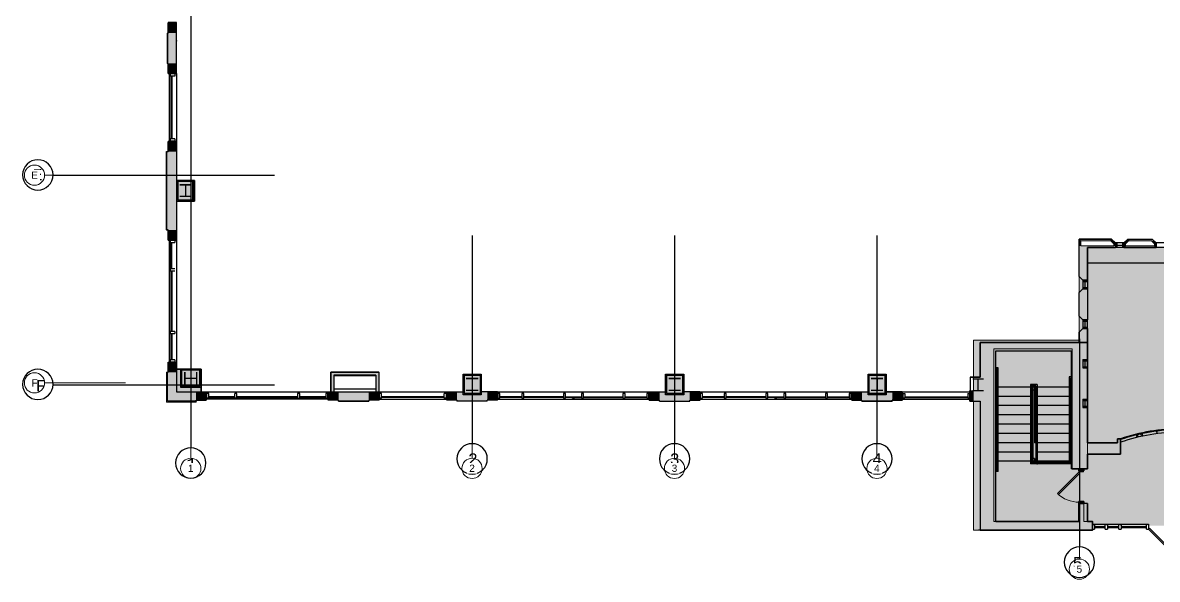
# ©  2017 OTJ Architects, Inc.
# Model space of a CAD drawing. Header units: inches. Extents: x 628 to 3903, y -279 to 13703.
# Drawn here: x 1209 to 2555, y 11893 to 12553 of the extents above; entities that cross this region are included whole.
import ezdxf

# ---------------------------------------------------------------- set-up
doc = ezdxf.new("R2010")
doc.units = ezdxf.units.IN
doc.header["$MEASUREMENT"] = 0
for name, pattern in [('L1$0$Plaza America BA02$0$CENTER2', [1.125, 0.75, -0.125, 0.125, -0.125]), ('L1$0$Plaza America BA02$0$DASHDOT', [1, 0.5, -0.25, 0, -0.25]), ('L1$0$SAG 02ATL Ste230PHII$0$CENTER2', [1.125, 0.75, -0.125, 0.125, -0.125]), ('X2$0$Grid Line 1_2_', [0.875, 0.5, -0.125, 0.125, -0.125])]:
    doc.linetypes.add(name, pattern=pattern)
for name, color, linetype in [('L1$0$A-Cols-Extr', 3, 'Continuous'), ('L1$0$A-Glaz', 92, 'Continuous'), ('L1$0$A-Wall-Extr', 7, 'Continuous'), ('L1$0$Plaza America BA02$0$14', 5, 'L1$0$Plaza America BA02$0$DASHDOT'), ('L1$0$Plaza America BA02$0$A-Column grid', 252, 'L1$0$Plaza America BA02$0$CENTER2'), ('L1$0$SAG 02ATL Ste230PHII$0$A-Column grid', 252, 'L1$0$SAG 02ATL Ste230PHII$0$CENTER2')]:
    doc.layers.add(name, color=color, linetype=linetype)
for name, color, linetype, lineweight in [('X2$0$A-DETL-GENF', 92, 'Continuous', 9), ('X2$0$A-DOOR', 31, 'Continuous', 13), ('X2$0$A-DOOR-FRAM', 31, 'Continuous', 20), ('X2$0$A-WALL', 113, 'Continuous', 13), ('X2$0$A-WALL-PATT', 111, 'Continuous', 13), ('X2$0$I-WALL', 2, 'Continuous', 13), ('X2$0$Plaza America_Tower 1_2nd Floor -REVIT_dwg', 8, 'Continuous', 9), ('X2$0$S-COLS', 52, 'Continuous', 13), ('X2$0$S-GRID', 1, 'Continuous', 9), ('X2$0$S-GRID-IDEN', 1, 'Continuous', 9)]:
    doc.layers.add(name, color=color, linetype=linetype, lineweight=lineweight)
doc.styles.add('L1$0$Plaza America BA02$0$MONOTXT', font='MONOTXT', dxfattribs={"height": 0.2})
doc.styles.add('X2$0$Swis721 Lt BT', font='swissl.ttf', dxfattribs={"height": 8.514638})

# ---------------------------------------------------------------- blocks, each defined once
blk = doc.blocks.new('L1')
at = {"layer": 'L1$0$A-Cols-Extr'}
for points in [[(25532.8, 12341.4), (25532.8, 12365.9), (25511.3, 12365.9), (25511.3, 12341.4)], [(25531.3, 12342.8), (25531.3, 12364.8), (25512.8, 12364.8), (25512.8, 12342.8)], [(25529.1, 12360.8), (25529.1, 12360.7), (25515.1, 12360.7), (25515.1, 12360.8)], [(25540.4, 12142.3), (25515.9, 12142.3), (25515.9, 12120.8), (25540.4, 12120.8)], [(25539.1, 12140.8), (25517.1, 12140.8), (25517.1, 12122.3), (25539.1, 12122.3)], [(25521.1, 12138.5), (25521.2, 12138.5), (25521.2, 12124.5), (25521.1, 12124.5)], [(25851.2, 12111.7), (25851.2, 12136.2), (25872.6, 12136.2), (25872.6, 12111.7)], [(25852.7, 12113.1), (25852.7, 12135.1), (25871.2, 12135.1), (25871.2, 12113.1)], [(26091.2, 12111.7), (26091.2, 12136.2), (26112.6, 12136.2), (26112.6, 12111.7)], [(26092.7, 12113.1), (26092.7, 12135.1), (26111.2, 12135.1), (26111.2, 12113.1)], [(26331.2, 12111.7), (26331.2, 12136.2), (26352.6, 12136.2), (26352.6, 12111.7)], [(26332.7, 12113.1), (26332.7, 12135.1), (26351.2, 12135.1), (26351.2, 12113.1)], [(25854.9, 12131.1), (25854.9, 12131), (25868.9, 12131), (25868.9, 12131.1)], [(26094.9, 12131.1), (26094.9, 12131), (26108.9, 12131), (26108.9, 12131.1)], [(26334.9, 12131.1), (26334.9, 12131), (26348.9, 12131), (26348.9, 12131.1)]]:
    blk.add_lwpolyline(points, close=True, dxfattribs=at)
for points in [[(25522.1, 12360.7), (25522.1, 12346.7)], [(25529.1, 12346.8), (25515.1, 12346.8)], [(25535.1, 12138.5), (25535.1, 12124.5)], [(25521.2, 12131.5), (25535.2, 12131.5)], [(25861.9, 12131), (25861.9, 12117)], [(26101.9, 12131), (26101.9, 12117)], [(26341.9, 12131), (26341.9, 12117)], [(25854.9, 12117.1), (25868.9, 12117.1)], [(26094.9, 12117.1), (26108.9, 12117.1)], [(26334.9, 12117.1), (26348.9, 12117.1)]]:
    blk.add_lwpolyline(points, dxfattribs=at)
at = {"layer": 'L1$0$A-Glaz'}
for p, q in [((25501.6, 12492.7), (25511.3, 12492.7)), ((25502.6, 12492.7), (25502.6, 12412.7)), ((25503.8, 12492.2), (25503.8, 12489.7)), ((25509.3, 12492.2), (25503.8, 12492.2)), ((25509.3, 12489.7), (25503.8, 12489.7)), ((25504.6, 12489.7), (25504.6, 12415.2)), ((25505.6, 12489.7), (25505.6, 12415.2)), ((25509.3, 12492.2), (25509.3, 12489.7)), ((25511.3, 12492.7), (25511.3, 12412.2)), ((25511.3, 12412.2), (25501.6, 12412.2)), ((25509.3, 12415.2), (25503.8, 12415.2)), ((25503.8, 12415.2), (25503.8, 12412.7)), ((25509.3, 12412.7), (25503.8, 12412.7)), ((25509.3, 12415.2), (25509.3, 12412.7)), ((25501.6, 12295.2), (25511.3, 12295.2)), ((25502.6, 12295.2), (25502.6, 12150.4)), ((25511.3, 12295.2), (25511.4, 12150.4)), ((25509.3, 12294.7), (25503.8, 12294.7)), ((25503.8, 12294.7), (25503.8, 12292.2)), ((25503.9, 12292.2), (25509.3, 12292.2)), ((25504.6, 12261.3), (25504.6, 12292.2)), ((25505.6, 12261.3), (25505.6, 12292.2)), ((25509.3, 12294.7), (25509.3, 12292.2)), ((26634.5, 12291.9), (26624.5, 12291.9)), ((26624.5, 12291.9), (26624.5, 12286.4)), ((26634.5, 12286.4), (26624.5, 12286.4)), ((26626, 12291.9), (26626, 12286.4)), ((26626, 12289.2), (26633, 12289.2)), ((26633, 12291.9), (26633, 12286.4)), ((26634.5, 12291.9), (26634.5, 12286.4)), ((26634.5, 12291.9), (26634.5, 12291.9)), ((26672.7, 12291.9), (26672.7, 12286.4)), ((26682.7, 12291.9), (26672.7, 12291.9)), ((26682.7, 12286.4), (26672.7, 12286.4)), ((25509.3, 12261.3), (25503.8, 12261.3)), ((25503.8, 12261.3), (25503.8, 12258.8)), ((25503.9, 12258.8), (25509.3, 12258.8)), ((25504.6, 12258.8), (25504.6, 12186.8)), ((25505.6, 12258.8), (25505.6, 12186.8)), ((26585.8, 12247.5), (26591.3, 12247.5)), ((26585.8, 12247.5), (26585.8, 12237.5)), ((26585.8, 12246), (26591.3, 12246)), ((26588.6, 12239), (26588.6, 12246)), ((26591.3, 12247.5), (26591.3, 12237.5)), ((26585.8, 12239), (26591.3, 12239)), ((26585.8, 12237.5), (26591.3, 12237.5)), ((26591.3, 12237.5), (26591.3, 12237.5)), ((26585.8, 12200.5), (26591.3, 12200.5)), ((26585.8, 12200.5), (26585.8, 12190.5)), ((26585.8, 12199), (26591.3, 12199)), ((26585.8, 12192), (26591.3, 12192)), ((26585.8, 12190.5), (26591.3, 12190.5)), ((26588.6, 12192), (26588.6, 12199)), ((26591.3, 12190.5), (26591.3, 12200.5)), ((25503.8, 12186.8), (25503.8, 12184.3)), ((25509.3, 12186.8), (25503.8, 12186.8)), ((25503.9, 12184.3), (25509.3, 12184.3)), ((25504.6, 12184.3), (25504.6, 12153.4)), ((25505.6, 12184.3), (25505.6, 12153.4)), ((25509.3, 12186.8), (25509.3, 12184.3)), ((25501.6, 12150.4), (25511.4, 12150.4)), ((25509.3, 12153.4), (25503.8, 12153.4)), ((25503.8, 12153.4), (25503.8, 12150.9)), ((25503.9, 12150.9), (25509.3, 12150.9)), ((25509.3, 12153.4), (25509.3, 12150.9)), ((26585.8, 12153.6), (26585.8, 12143.6)), ((26585.8, 12153.6), (26591.3, 12153.6)), ((26585.8, 12152.1), (26591.3, 12152.1)), ((26588.6, 12145.1), (26588.6, 12152.1)), ((26585.8, 12145.1), (26591.3, 12145.1)), ((26585.8, 12143.6), (26591.3, 12143.6)), ((25546.6, 12105.4), (25546.6, 12115.2)), ((25546.6, 12115.2), (25691.3, 12115.2)), ((25547.1, 12107.7), (25547.1, 12113.2)), ((25549.6, 12113.2), (25547.1, 12113.2)), ((25549.6, 12107.7), (25547.1, 12107.7)), ((25549.6, 12107.7), (25549.6, 12113.2)), ((25580.4, 12109.4), (25549.6, 12109.4)), ((25549.6, 12108.4), (25580.4, 12108.4)), ((25580.4, 12107.7), (25580.4, 12113.2)), ((25582.9, 12113.2), (25580.4, 12113.2)), ((25582.9, 12107.7), (25580.4, 12107.7)), ((25582.9, 12107.7), (25582.9, 12113.2)), ((25654.9, 12109.4), (25582.9, 12109.4)), ((25582.9, 12108.4), (25654.9, 12108.4)), ((25654.9, 12113.2), (25654.9, 12107.7)), ((25657.4, 12113.2), (25654.9, 12113.2)), ((25654.9, 12107.7), (25657.4, 12107.7)), ((25657.4, 12107.7), (25657.4, 12113.2)), ((25688.3, 12109.4), (25657.4, 12109.4)), ((25657.4, 12108.4), (25688.3, 12108.4)), ((25688.3, 12113.2), (25688.3, 12107.7)), ((25690.8, 12113.2), (25688.3, 12113.2)), ((25688.3, 12107.7), (25690.8, 12107.7)), ((25690.8, 12107.7), (25690.8, 12113.2)), ((25691.3, 12105.4), (25691.3, 12115.2)), ((25751.3, 12115.2), (25831.8, 12115.2)), ((25754.3, 12113.2), (25751.8, 12113.2)), ((25751.8, 12107.7), (25751.8, 12113.2)), ((25754.3, 12107.7), (25751.8, 12107.7)), ((25754.3, 12107.7), (25754.3, 12113.2)), ((25828.8, 12109.4), (25754.3, 12109.4)), ((25828.8, 12108.4), (25754.3, 12108.4)), ((25831.3, 12113.2), (25828.8, 12113.2)), ((25828.8, 12107.7), (25828.8, 12113.2)), ((25831.3, 12107.7), (25828.8, 12107.7)), ((25831.3, 12107.7), (25831.3, 12113.2)), ((25891.8, 12105.4), (25891.8, 12115.2)), ((25891.8, 12115.2), (26071.8, 12115.2)), ((25894.8, 12113.2), (25892.3, 12113.2)), ((25892.3, 12113.2), (25892.3, 12107.7)), ((25892.3, 12107.7), (25894.8, 12107.7)), ((25894.8, 12107.7), (25894.8, 12113.2)), ((25920.6, 12109.4), (25894.8, 12109.4)), ((25920.6, 12108.4), (25894.8, 12108.4)), ((25920.6, 12113.2), (25920.6, 12107.7)), ((25923.1, 12113.2), (25920.6, 12113.2)), ((25920.6, 12107.7), (25923.1, 12107.7)), ((25923.1, 12107.7), (25923.1, 12113.2)), ((25970, 12109.4), (25923.1, 12109.4)), ((25970, 12108.4), (25923.1, 12108.4)), ((25972.5, 12113.2), (25970, 12113.2)), ((25970, 12113.2), (25970, 12107.7)), ((25970, 12107.7), (25972.5, 12107.7)), ((25972.5, 12107.7), (25972.5, 12113.2)), ((25972.5, 12109.4), (25991.3, 12109.4)), ((25980.6, 12108.4), (25972.5, 12108.4)), ((25980.6, 12107.7), (25980.6, 12108.4)), ((25983.1, 12107.7), (25980.6, 12107.7)), ((25983.1, 12107.7), (25983.1, 12108.4)), ((25983.1, 12108.4), (25991.3, 12108.4)), ((25991.3, 12113.2), (25991.3, 12107.7)), ((25993.8, 12113.2), (25991.3, 12113.2)), ((25991.3, 12109.7), (25991.3, 12109.7)), ((25991.3, 12107.7), (25993.8, 12107.7)), ((25993.8, 12107.7), (25993.8, 12113.2)), ((25993.8, 12109.7), (25993.8, 12109.7)), ((25993.8, 12109.5), (26040.6, 12109.5)), ((25993.8, 12108.4), (26040.6, 12108.4)), ((26040.6, 12113.2), (26040.6, 12107.7)), ((26043.1, 12113.2), (26040.6, 12113.2)), ((26040.6, 12107.7), (26043.1, 12107.7)), ((26043.1, 12107.7), (26043.1, 12113.2)), ((26043.1, 12109.5), (26068.8, 12109.5)), ((26043.1, 12108.4), (26068.8, 12108.4)), ((26068.8, 12113.2), (26068.8, 12107.7)), ((26071.3, 12113.2), (26068.8, 12113.2)), ((26068.8, 12107.7), (26071.3, 12107.7)), ((26071.3, 12107.7), (26071.3, 12113.2)), ((26071.8, 12105.4), (26071.8, 12115.2)), ((26131.8, 12105.4), (26131.8, 12115.2)), ((26131.8, 12115.2), (26311.8, 12115.2)), ((26132.3, 12113.2), (26132.3, 12107.7)), ((26134.8, 12113.2), (26132.3, 12113.2)), ((26132.3, 12107.7), (26134.8, 12107.7)), ((26134.8, 12107.7), (26134.8, 12113.2)), ((26160.6, 12109.4), (26134.8, 12109.4)), ((26160.6, 12108.4), (26134.8, 12108.4)), ((26163.1, 12113.2), (26160.6, 12113.2)), ((26160.6, 12113.2), (26160.6, 12107.7)), ((26160.6, 12107.7), (26163.1, 12107.7)), ((26163.1, 12107.7), (26163.1, 12113.2)), ((26210, 12109.4), (26163.1, 12109.4)), ((26210, 12108.4), (26163.1, 12108.4)), ((26210, 12113.2), (26210, 12107.7)), ((26212.5, 12113.2), (26210, 12113.2)), ((26210, 12107.7), (26212.5, 12107.7)), ((26212.5, 12107.7), (26212.5, 12113.2)), ((26212.5, 12109.4), (26231.3, 12109.4)), ((26220.6, 12108.4), (26212.5, 12108.4)), ((26220.6, 12107.7), (26220.6, 12108.4)), ((26223.1, 12107.7), (26220.6, 12107.7)), ((26223.1, 12108.4), (26231.3, 12108.4)), ((26223.1, 12107.7), (26223.1, 12108.4)), ((26233.8, 12113.2), (26231.3, 12113.2)), ((26231.3, 12113.2), (26231.3, 12107.7)), ((26231.3, 12109.7), (26231.3, 12109.7)), ((26231.3, 12107.7), (26233.8, 12107.7)), ((26233.8, 12107.7), (26233.8, 12113.2)), ((26233.8, 12109.7), (26233.8, 12109.7)), ((26233.8, 12109.5), (26280.6, 12109.5)), ((26233.8, 12108.4), (26280.6, 12108.4)), ((26280.6, 12113.2), (26280.6, 12107.7)), ((26283.1, 12113.2), (26280.6, 12113.2)), ((26280.6, 12107.7), (26283.1, 12107.7)), ((26283.1, 12107.7), (26283.1, 12113.2)), ((26283.1, 12109.5), (26308.8, 12109.5)), ((26283.1, 12108.4), (26308.8, 12108.4)), ((26311.3, 12113.2), (26308.8, 12113.2)), ((26308.8, 12113.2), (26308.8, 12107.7)), ((26308.8, 12107.7), (26311.3, 12107.7)), ((26311.3, 12107.7), (26311.3, 12113.2)), ((26311.8, 12105.4), (26311.8, 12115.2)), ((26371.8, 12105.4), (26371.8, 12115.2)), ((26371.8, 12115.2), (26452.3, 12115.2)), ((26372.3, 12113.2), (26374.8, 12113.2)), ((26372.3, 12113.2), (26372.3, 12107.7)), ((26374.8, 12107.7), (26372.3, 12107.7)), ((26374.8, 12113.2), (26374.8, 12107.7)), ((26374.8, 12109.4), (26449.3, 12109.4)), ((26374.8, 12108.4), (26449.3, 12108.4)), ((26449.3, 12113.2), (26451.8, 12113.2)), ((26449.3, 12113.2), (26449.3, 12107.7)), ((26451.8, 12107.7), (26449.3, 12107.7)), ((26451.8, 12113.2), (26451.8, 12107.7)), ((26585.8, 12106.6), (26591.3, 12106.6)), ((26585.8, 12106.6), (26585.8, 12096.6)), ((25691.3, 12106.4), (25546.6, 12106.4)), ((25751.3, 12106.4), (25831.8, 12106.4)), ((25891.8, 12106.4), (26071.8, 12106.4)), ((26131.8, 12106.4), (26311.8, 12106.4)), ((26371.8, 12106.4), (26452.3, 12106.4)), ((26585.8, 12105.1), (26591.3, 12105.1)), ((26585.8, 12098.1), (26591.3, 12098.1)), ((26585.8, 12096.6), (26591.3, 12096.6)), ((26588.6, 12098.1), (26588.6, 12105.1)), ((26673.9, 12065.7), (26673.6, 12068.6)), ((26627, 12054.7), (26627, 12059.7)), ((26627, 12059.7), (26630.5, 12059.7)), ((26630.5, 12055.4), (26630.6, 12059.7)), ((26630.6, 12055.4), (26630.5, 12059.7)), ((26630.5, 12054.7), (26630.5, 12059.7)), ((26630.5, 12055.4), (26630.5, 12055.4)), ((26630.5, 12055.4), (26630.5, 12055.4)), ((26650.2, 12061.3), (26649.5, 12064.2)), ((26651.6, 12061.7), (26650.9, 12064.6)), ((26655.5, 12062.5), (26654.9, 12065.5)), ((26657, 12062.8), (26656.4, 12065.8)), ((26597.3, 11961.4), (26597.3, 11951.4)), ((26597.3, 11961.4), (26597.3, 11951.4)), ((26597.3, 11952.4), (26597.3, 11958.4)), ((26597.3, 11958.4), (26599.8, 11958.4)), ((26597.3, 11952.4), (26599.8, 11952.4)), ((26599.8, 11958.4), (26612.4, 11958.4)), ((26599.8, 11958.4), (26599.8, 11952.4)), ((26599.8, 11956.8), (26599.8, 11958.4)), ((26599.8, 11955.4), (26612.4, 11955.4)), ((26599.8, 11954.4), (26612.4, 11954.4)), ((26612.4, 11952.4), (26612.4, 11958.4)), ((26612.4, 11958.4), (26614.9, 11958.4)), ((26612.4, 11952.4), (26614.9, 11952.4)), ((26614.9, 11956.8), (26614.9, 11958.4)), ((26614.9, 11958.4), (26614.9, 11952.4)), ((26614.9, 11958.4), (26628.6, 11958.4)), ((26614.9, 11955.4), (26628.6, 11955.4)), ((26614.9, 11954.4), (26628.6, 11954.4)), ((26628.6, 11952.4), (26628.6, 11958.4)), ((26628.6, 11958.4), (26631.1, 11958.4)), ((26628.6, 11952.4), (26631.1, 11952.4)), ((26631, 11955.4), (26661.3, 11955.4)), ((26631, 11954.4), (26661.3, 11954.4)), ((26631.1, 11958.4), (26631.1, 11952.4)), ((26631.1, 11956.8), (26631.1, 11958.4)), ((26631.1, 11958.4), (26661.3, 11958.4)), ((26661.3, 11958.4), (26663.8, 11958.4)), ((26661.3, 11952.4), (26661.3, 11958.4)), ((26661.3, 11952.4), (26663.8, 11952.4)), ((26663.8, 11958.4), (26663.8, 11952.4)), ((26663.8, 11952.4), (26665, 11953.7)), ((26690.7, 11925.5), (26663.8, 11952.4)), ((26691.9, 11926.8), (26665, 11953.7))]:
    blk.add_line(p, q, dxfattribs=at)
for radius, end in [(222.7, 108.6573), (221.7, 108.7447), (218.7, 109.0115)]:
    blk.add_arc((26701.8, 11848.7), radius, 90, end, dxfattribs=at)
at = {"layer": 'L1$0$A-Wall-Extr'}
for p, q in [((25501.6, 12540.7), (25501.6, 12552.7)), ((25511.3, 12492.7), (25511.3, 12552.7)), ((25500.6, 12540.7), (25501.6, 12540.7)), ((25500.6, 12540.7), (25500.6, 12504.7)), ((25511.3, 12531.8), (25511.3, 12531.2)), ((25511.3, 12531.2), (25511.3, 12531.2)), ((25500.6, 12504.7), (25501.6, 12504.7)), ((25501.6, 12492.7), (25501.6, 12504.7)), ((25501.6, 12412.2), (25501.6, 12400.2)), ((25511.3, 12412.2), (25511.3, 12295.2)), ((25499.6, 12400.2), (25501.6, 12400.2)), ((25499.6, 12400.2), (25499.6, 12307.2)), ((25501.6, 12400.2), (25501.6, 12400.2)), ((25499.6, 12307.2), (25501.6, 12307.2)), ((25501.6, 12295.2), (25501.6, 12307.2)), ((26620, 12296.4), (26581.3, 12296.4)), ((26620, 12296.4), (26624.5, 12291.9)), ((26620, 12296.4), (26620, 12296.4)), ((26634.5, 12291.9), (26639, 12296.4)), ((26639, 12296.4), (26668.2, 12296.4)), ((26668.2, 12296.4), (26672.7, 12291.9)), ((26591.3, 12286.4), (26624.5, 12286.4)), ((26591.3, 12247.5), (26591.3, 12286.4)), ((26634.5, 12286.4), (26672.7, 12286.4)), ((26591.3, 12268.4), (26812.3, 12268.4)), ((26585.8, 12247.5), (26581.3, 12252)), ((26581.3, 12233), (26585.8, 12237.5)), ((26581.3, 12205), (26581.3, 12233)), ((26591.3, 12237.5), (26591.3, 12200.5)), ((26585.8, 12200.5), (26581.3, 12205)), ((26591.3, 12210.9), (26591.3, 12210.9)), ((26585.8, 12190.5), (26581.3, 12186)), ((26591.3, 12173.9), (26591.3, 12190.5)), ((26464.3, 12132.5), (26464.3, 12173.9)), ((26464.3, 12139.7), (26464.3, 12173.9)), ((26464.3, 12139.7), (26464.3, 12173.9)), ((26464.3, 12173.9), (26591.3, 12173.9)), ((26581.3, 12186), (26581.3, 12173.9)), ((26591.3, 12173.9), (26591.3, 12054.9)), ((26591.3, 12173.9), (26591.3, 12173.9)), ((26591.3, 12173.9), (26591.3, 12173.9)), ((26482.6, 12163.9), (26572.5, 12163.9)), ((26482.6, 11961.4), (26482.6, 12163.9)), ((26572.5, 12023.9), (26572.5, 12163.9)), ((26572.6, 12023.9), (26572.6, 12163.9)), ((25501.6, 12138.4), (25501.6, 12150.4)), ((25511.3, 12150.4), (25511.4, 12115.2)), ((25500.6, 12138.4), (25501.6, 12138.4)), ((25500.6, 12104.4), (25500.6, 12138.4)), ((25751.3, 12138.4), (25694.3, 12138.4)), ((25694.3, 12138.4), (25694.3, 12105.4)), ((25747.8, 12134.9), (25697.8, 12134.9)), ((25697.8, 12134.9), (25697.8, 12115.2)), ((25747.8, 12134.9), (25747.8, 12115.2)), ((25751.3, 12138.4), (25751.3, 12105.4)), ((26485.6, 12143.9), (26482.6, 12143.9)), ((26484.1, 12142.4), (26482.6, 12142.4)), ((26484.1, 12022.4), (26484.1, 12142.4)), ((26485.6, 12020.9), (26485.6, 12143.9)), ((26452.3, 12132.5), (26452.3, 12115.2)), ((26452.3, 12132.5), (26464.3, 12132.5)), ((26455.6, 12130.5), (26468.1, 12130.5)), ((26484.1, 12120.9), (26482.6, 12120.9)), ((26523.6, 12120.9), (26485.6, 12120.9)), ((26531.6, 12123.9), (26523.6, 12123.9)), ((26523.6, 12123.9), (26523.6, 12029.9)), ((26525.1, 12122.4), (26525.1, 12031.4)), ((26530.1, 12122.4), (26525.1, 12122.4)), ((26530.1, 12120.9), (26525.1, 12120.9)), ((26526.6, 12120.9), (26526.6, 12032.9)), ((26528.6, 12120.9), (26528.6, 12054.9)), ((26530.1, 12122.4), (26530.1, 12032.9)), ((26531.6, 12123.9), (26531.6, 12032.9)), ((26569.6, 12120.9), (26531.6, 12120.9)), ((26572.6, 12132.9), (26569.6, 12132.9)), ((26569.6, 12132.9), (26569.6, 12032.9)), ((26572.6, 12131.4), (26571.1, 12131.4)), ((26571.1, 12131.4), (26571.1, 12032.9)), ((26572.6, 12120.9), (26571.1, 12120.9)), ((25511.3, 12115.2), (25546.6, 12115.2)), ((25691.3, 12115.2), (25751.3, 12115.2)), ((25697.8, 12118.7), (25747.8, 12118.7)), ((25712.8, 12115.2), (25712.8, 12115.2)), ((25831.8, 12105.4), (25831.8, 12115.2)), ((25831.8, 12115.2), (25851.2, 12115.2)), ((25891.8, 12115.2), (25872.6, 12115.2)), ((26071.8, 12115.2), (26091.2, 12115.2)), ((26131.8, 12115.2), (26112.6, 12115.2)), ((26311.8, 12115.2), (26331.2, 12115.2)), ((26371.8, 12115.2), (26352.6, 12115.2)), ((26452.3, 12115.2), (26452.3, 12104.4)), ((26484.1, 12109.9), (26482.6, 12109.9)), ((26523.6, 12109.9), (26485.6, 12109.9)), ((26526.6, 12109.9), (26525.1, 12109.9)), ((26528.6, 12117.4), (26526.6, 12117.4)), ((26530.1, 12109.9), (26528.6, 12109.9)), ((26569.6, 12109.9), (26531.6, 12109.9)), ((26572.6, 12109.9), (26571.1, 12109.9)), ((25534.6, 12104.4), (25500.6, 12104.4)), ((25500.6, 12104.4), (25500.6, 12104.4)), ((25534.6, 12105.4), (25546.6, 12105.4)), ((25534.6, 12104.4), (25534.6, 12105.4)), ((25703.3, 12105.4), (25691.3, 12105.4)), ((25703.3, 12104.4), (25703.3, 12105.4)), ((25703.3, 12104.4), (25739.3, 12104.4)), ((25739.3, 12105.4), (25739.3, 12104.4)), ((25751.3, 12105.4), (25739.3, 12105.4)), ((25843.8, 12105.4), (25831.8, 12105.4)), ((25843.8, 12105.4), (25843.8, 12104.4)), ((25879.8, 12104.4), (25843.8, 12104.4)), ((25891.8, 12105.4), (25879.8, 12105.4)), ((25879.8, 12104.4), (25879.8, 12105.4)), ((26071.8, 12105.4), (26083.8, 12105.4)), ((26083.8, 12104.4), (26083.8, 12105.4)), ((26083.8, 12104.4), (26119.8, 12104.4)), ((26083.8, 12104.4), (26083.8, 12104.4)), ((26119.8, 12105.4), (26131.8, 12105.4)), ((26119.8, 12104.4), (26119.8, 12105.4)), ((26311.8, 12105.4), (26323.8, 12105.4)), ((26323.8, 12104.4), (26323.8, 12105.4)), ((26323.8, 12104.4), (26323.8, 12104.4)), ((26323.8, 12104.4), (26359.8, 12104.4)), ((26359.8, 12104.4), (26359.8, 12105.4)), ((26359.8, 12105.4), (26371.8, 12105.4)), ((26452.3, 12104.4), (26464.3, 12104.4)), ((26452.3, 12104.4), (26452.3, 12104.4)), ((26464.3, 12104.4), (26464.3, 11951.4)), ((26464.3, 12104.4), (26464.3, 12104.4)), ((26484.1, 12098.9), (26482.6, 12098.9)), ((26523.6, 12098.9), (26485.6, 12098.9)), ((26526.6, 12098.9), (26525.1, 12098.9)), ((26530.1, 12098.9), (26528.6, 12098.9)), ((26569.6, 12098.9), (26531.6, 12098.9)), ((26572.6, 12098.9), (26571.1, 12098.9)), ((26484.1, 12087.9), (26482.6, 12087.9)), ((26523.6, 12087.9), (26485.6, 12087.9)), ((26526.6, 12087.9), (26525.1, 12087.9)), ((26530.1, 12087.9), (26528.6, 12087.9)), ((26569.6, 12087.9), (26531.6, 12087.9)), ((26572.6, 12087.9), (26571.1, 12087.9)), ((26484.1, 12076.9), (26482.6, 12076.9)), ((26523.6, 12076.9), (26485.6, 12076.9)), ((26526.6, 12076.9), (26525.1, 12076.9)), ((26530.1, 12076.9), (26528.6, 12076.9)), ((26569.6, 12076.9), (26531.6, 12076.9)), ((26572.6, 12076.9), (26571.1, 12076.9)), ((26484.1, 12065.9), (26482.6, 12065.9)), ((26484.1, 12054.9), (26482.6, 12054.9)), ((26523.6, 12065.9), (26485.6, 12065.9)), ((26523.6, 12054.9), (26485.6, 12054.9)), ((26526.6, 12065.9), (26525.1, 12065.9)), ((26526.6, 12054.9), (26525.1, 12054.9)), ((26530.1, 12065.9), (26528.6, 12065.9)), ((26530.1, 12054.9), (26528.6, 12054.9)), ((26569.6, 12065.9), (26531.6, 12065.9)), ((26569.6, 12054.9), (26531.6, 12054.9)), ((26572.6, 12065.9), (26571.1, 12065.9)), ((26572.6, 12054.9), (26571.1, 12054.9)), ((26591.3, 12054.7), (26627, 12054.7)), ((26591.3, 12054.7), (26627.1, 12054.7)), ((26627, 12054.7), (26627, 12059.7)), ((26627, 12059.7), (26630.5, 12059.7)), ((26630.5, 12059.7), (26630.5, 12041.4)), ((26630.6, 12059.7), (26630.6, 12041.4)), ((26484.1, 12043.9), (26482.6, 12043.9)), ((26523.6, 12043.9), (26485.6, 12043.9)), ((26526.6, 12043.9), (26525.1, 12043.9)), ((26569.6, 12043.9), (26531.6, 12043.9)), ((26630.6, 12041.4), (26591.3, 12041.4)), ((26591.3, 12041.4), (26591.3, 12023.9)), ((26591.3, 12023.9), (26591.3, 12041.4)), ((26484.1, 12032.9), (26482.6, 12032.9)), ((26523.6, 12032.9), (26485.6, 12032.9)), ((26572.6, 12029.9), (26523.6, 12029.9)), ((26572.6, 12032.9), (26525.1, 12032.9)), ((26572.6, 12031.4), (26525.1, 12031.4)), ((26528.6, 12036.4), (26526.6, 12036.4)), ((26528.6, 12036.4), (26528.6, 12032.9)), ((26484.1, 12022.4), (26482.6, 12022.4)), ((26485.6, 12020.9), (26482.6, 12020.9)), ((26591.3, 12023.9), (26572.5, 12023.9)), ((26591.3, 12023.9), (26572.6, 12023.9)), ((26581, 11961.4), (26581.1, 11982.9)), ((26591.3, 11982.9), (26581, 11982.9)), ((26581.1, 11961.4), (26581.1, 11982.9)), ((26591.3, 11982.9), (26591.3, 11961.4)), ((26482.6, 11961.4), (26581.1, 11961.4)), ((26591.3, 11961.4), (26596.8, 11961.4)), ((26596.8, 11951.4), (26462.3, 11951.4))]:
    blk.add_line(p, q, dxfattribs=at)
at = {"layer": 'L1$0$A-Wall-Extr', "linetype": 'Continuous'}
for p, q in [((25540.4, 12142.3), (25511.3, 12142.3)), ((25540.4, 12142.3), (25540.4, 12115.2)), ((26455.6, 12116.8), (26468.1, 12116.8))]:
    blk.add_line(p, q, dxfattribs=at)
at = {"layer": 'L1$0$A-Wall-Extr', "linetype": 'Continuous', "flags": 128}
for points in [[(25501.6, 12553.2), (25501.6, 12540.7), (25500.6, 12540.7), (25500.6, 12504.7), (25501.6, 12504.7), (25501.6, 12492.7), (25511.3, 12492.7), (25511.4, 12553.2)], [(25501.6, 12412.2), (25511.3, 12412.2), (25511.3, 12365.9), (25532.8, 12365.9), (25532.8, 12341.4), (25511.3, 12341.4), (25511.3, 12295.2), (25501.6, 12295.2), (25501.6, 12307.2), (25499.6, 12307.2), (25499.6, 12400.2), (25501.6, 12400.2)], [(26591.3, 12247.5), (26585.8, 12247.5), (26581.3, 12252), (26581.3, 12296.4), (26620, 12296.4), (26624.5, 12291.9), (26624.5, 12286.4), (26591.3, 12286.4)], [(26634.5, 12286.4), (26634.5, 12291.9), (26639, 12296.4), (26668.2, 12296.4), (26672.7, 12291.9), (26672.7, 12286.4)], [(26585.8, 12237.5), (26591.3, 12237.5), (26591.3, 12200.5), (26585.8, 12200.5), (26581.3, 12205), (26581.3, 12233)], [(26585.8, 12190.5), (26591.3, 12190.5), (26591.3, 12173.9), (26581.3, 12173.9), (26581.3, 12186)], [(25501.6, 12150.4), (25511.4, 12150.4), (25511.3, 12142.3), (25540.4, 12142.3), (25540.4, 12115.2), (25546.6, 12115.2), (25546.6, 12105.4), (25534.6, 12105.4), (25534.6, 12104.4), (25500.6, 12104.4), (25500.6, 12138.4), (25501.6, 12138.4)], [(26331.2, 12136.2), (26352.6, 12136.2), (26352.6, 12115.2), (26371.8, 12115.2), (26371.8, 12105.4), (26359.8, 12105.4), (26359.8, 12104.4), (26323.8, 12104.4), (26323.8, 12105.4), (26311.8, 12105.4), (26311.8, 12115.2), (26331.2, 12115.2)]]:
    blk.add_lwpolyline(points, close=True, dxfattribs=at)
for points in [[(26591.3, 12173.9), (26464.3, 12173.9), (26464.3, 12132.5), (26452.3, 12132.5), (26452.3, 12104.4), (26464.3, 12104.4), (26464.3, 11951.4), (26597.3, 11951.4), (26597.3, 11961.4), (26591.3, 11961.4), (26591.3, 11982.9), (26587.1, 11982.9), (26587.1, 11985.4), (26581.1, 11985.4), (26581, 11961.4), (26482.6, 11961.4), (26482.6, 12163.9), (26572.5, 12163.9), (26572.6, 12023.9), (26581.1, 12023.9), (26581.1, 12021.4), (26587.1, 12021.4), (26587.1, 12023.9), (26591.3, 12023.9), (26591.3, 12041.4), (26630.6, 12041.4), (26630.5, 12059.7), (26627, 12059.7), (26627.1, 12054.7), (26591.3, 12054.9), (26591.3, 12173.9), (26464.3, 12173.9)], [(25694.3, 12138.4), (25751.3, 12138.4), (25751.3, 12105.4), (25739.3, 12105.4), (25739.3, 12104.4), (25703.3, 12104.4), (25703.3, 12105.4), (25691.3, 12105.4), (25691.3, 12115.2), (25694.3, 12115.2), (25694.3, 12138.4)], [(26461.8, 12116.8), (26461.8, 12130.5)]]:
    blk.add_lwpolyline(points, dxfattribs=at)
at = {"layer": 'L1$0$A-Wall-Extr'}
for points in [[(26581.1, 12023.9), (26587.1, 12023.9), (26587.1, 12021.4), (26581.1, 12021.4)], [(26581.1, 11985.4), (26587.1, 11985.4), (26587.1, 11982.9), (26581.1, 11982.9)]]:
    blk.add_lwpolyline(points, close=True, dxfattribs=at)
for p in [(26530.1, 12031.4), (26531.6, 12029.9)]:
    blk.add_point(p, dxfattribs=at)
at = {"layer": 'L1$0$Plaza America BA02$0$14', "linetype": 'Continuous'}
for centre in [(25346.9, 12372.5), (25346.9, 12124.1), (25861.8, 12035.8), (26101.8, 12035.8), (26341.8, 12035.8), (25528.2, 12030.9), (26581.8, 11913.3)]:
    blk.add_ellipse(centre, major_axis=(18, 0), ratio=0.99964, start_param=0, end_param=6.283175, dxfattribs=at)
at = {"layer": 'L1$0$Plaza America BA02$0$A-Column grid'}
for p, q in [((25528.2, 13667), (25528.2, 12048.9)), ((25364.9, 12372.2), (25627.4, 12372.2)), ((25861.7, 12300.7), (25861.7, 12053.8)), ((26101.7, 12300.7), (26101.7, 12053.8)), ((26341.7, 12300.7), (26341.7, 12053.8)), ((26581.8, 12178.2), (26581.8, 11931.2))]:
    blk.add_line(p, q, dxfattribs=at)
at = {"layer": 'L1$0$SAG 02ATL Ste230PHII$0$A-Column grid', "linetype": 'Continuous'}
for p, q in [((25528.2, 13667), (25528.2, 12048.9)), ((25364.9, 12372.2), (25627.4, 12372.2)), ((25861.7, 12300.7), (25861.7, 12053.8)), ((26101.7, 12300.7), (26101.7, 12053.8)), ((26341.7, 12300.7), (26341.7, 12053.8)), ((26581.8, 12178.2), (26581.8, 11931.2)), ((25364.9, 12123.7), (25627.4, 12123.7))]:
    blk.add_line(p, q, dxfattribs=at)
at = {"layer": 'L1$0$Plaza America BA02$0$14', "linetype": 'Continuous', "style": 'L1$0$Plaza America BA02$0$MONOTXT', "width": 1.000361}
for s, p in [('E', (25340.9, 12366.2)), ('F', (25344.5, 12115.8)), ('2', (25856.8, 12028.8)), ('3', (26096.1, 12028.8)), ('4', (26336.1, 12028.8)), ('1', (25523.3, 12023.3)), ('5', (26573.7, 11905.8))]:
    blk.add_text(s, height=13.5, dxfattribs=at).set_placement(p)
blk = doc.blocks.new('X2$0$Single Flush - OTJ_SOLIDFLUSH_ALUM-5237249-FIRST FLOOR DEMOLITION')
at = {"layer": 'X2$0$A-DOOR', "color": 8, "lineweight": 20}
for p, q in [((-7.4, 28.3), (-8.7, 27.1)), ((-8.7, 27.1), (16.7, 1.8)), ((17.9, 3), (-7.4, 28.3)), ((16.7, 1.8), (17.9, 3))]:
    blk.add_line(p, q, dxfattribs=at)
at = {"layer": 'X2$0$A-DOOR', "lineweight": 9}
blk.add_arc((17.9, 3), 35.8, 135, 180.5, dxfattribs=at)
at = {"layer": 'X2$0$A-DOOR-FRAM', "color": 8}
for p, q in [((-20, -2.8), (-20, 3)), ((-20, 3), (-18, 3)), ((-18, -2.8), (-18, 3)), ((18, -2.8), (18, 3)), ((18, 3), (20, 3)), ((20, -2.8), (20, 3)), ((-20, -2.8), (-18, -2.8)), ((18, -2.8), (20, -2.8))]:
    blk.add_line(p, q, dxfattribs=at)
blk = doc.blocks.new('X2$0$Concrete-Rectangular-Column - 19 X 24-5195709-FIRST FLOOR DEMOLITION')
at = {"layer": 'X2$0$S-COLS', "lineweight": 9}
blk.add_hatch(color=7, dxfattribs=at).paths.add_polyline_path([(9.5, -12), (9.5, 12), (-9.5, 12), (-9.5, -12)], flags=0)
at = {"layer": 'X2$0$S-COLS', "color": 8, "lineweight": 20}
for p, q in [((9.5, 12), (-9.5, 12)), ((-9.5, 12), (-9.5, -12)), ((9.5, -12), (9.5, 12)), ((-9.5, -12), (9.5, -12))]:
    blk.add_line(p, q, dxfattribs=at)
blk = doc.blocks.new('X2$0$Grid - Grid Head - Circle-50561-FIRST FLOOR DEMOLITION')
at = {"layer": 'X2$0$S-GRID-IDEN'}
blk.add_circle((0, 0), 0.125, dxfattribs=at)
blk = doc.blocks.new('X2')
at = {"layer": 'X2$0$A-DETL-GENF'}
blk.add_hatch(color=9, dxfattribs=at).paths.add_polyline_path([(26806.8, 11956.4), (26806.8, 11961.4), (26811.6, 11961.4), (26811.6, 12187.2), (26812.3, 12187.2), (26812.3, 12286.2), (26591.3, 12286.2), (26591.3, 12023.9), (26587, 12023.9), (26587, 12022.3), (26581, 12022.3), (26581, 12023.9), (26573.3, 12023.9), (26573.3, 12166.4), (26480.3, 12166.4), (26480.3, 11961.4), (26581, 11961.4), (26581, 11982.3), (26587, 11982.3), (26587, 11961.4), (26597.6, 11961.4), (26597.6, 11956.4)], flags=0)
at = {"layer": 'X2$0$A-WALL-PATT', "lineweight": 9}
for points in [[(25511.3, 12540.7), (25511.3, 12552.8), (25501.3, 12552.8), (25501.3, 12540.7)], [(25500.3, 12504.8), (25511.3, 12504.8), (25511.3, 12540.7), (25500.3, 12540.7)], [(25501.3, 12492.7), (25511.3, 12492.7), (25511.3, 12504.8), (25501.3, 12504.8)], [(25511.3, 12400), (25511.3, 12412.2), (25501.3, 12412.2), (25501.3, 12400)], [(25511.3, 12307), (25511.3, 12400), (25499.3, 12400), (25499.3, 12307), (25511.3, 12307)], [(25501.4, 12295.2), (25511.3, 12295.2), (25511.3, 12307), (25501.3, 12307), (25501.3, 12295.2)], [(26581.3, 12288.2), (26583.3, 12288.2), (26583.3, 12296.2), (26581.3, 12296.2), (26581.3, 12294.2)], [(26619.2, 12294.2), (26617.2, 12296.2), (26583.3, 12296.2), (26583.3, 12294.2), (26618.7, 12294.2)], [(26624.5, 12288.9), (26624.5, 12291.7), (26620, 12296.2), (26617.2, 12296.2), (26622.5, 12290.9)], [(26636.5, 12290.8), (26641.9, 12296.2), (26639.1, 12296.2), (26636.5, 12293.7)], [(26670.1, 12294.2), (26668.1, 12296.2), (26641.9, 12296.2), (26639.9, 12294.2), (26668.1, 12294.2)], [(26591.3, 12286.2), (26624.5, 12286.2), (26624.5, 12288.2), (26581.3, 12288.2), (26581.3, 12286.2), (26591.3, 12286.2)], [(26591.3, 12176.4), (26591.3, 12176.4), (26591.3, 12286.2), (26581.3, 12286.2), (26581.3, 12176.4)], [(26622.5, 12288.2), (26624.5, 12288.2), (26624.5, 12288.9), (26622.5, 12290.9), (26622.5, 12288.9)], [(26634.5, 12286.2), (26636.5, 12286.2), (26636.5, 12293.7), (26634.5, 12291.7), (26634.5, 12290.8)], [(26670.7, 12286.2), (26670.7, 12288.2), (26636.5, 12288.2), (26636.5, 12286.2)], [(26670.7, 12290.8), (26670.7, 12293.7), (26670.1, 12294.2), (26667.3, 12294.2), (26668.1, 12293.4)], [(26670.7, 12286.2), (26672.7, 12286.2), (26672.7, 12291.7), (26670.7, 12293.7), (26670.7, 12288.2)], [(26480.3, 11961.4), (26480.3, 12176.4), (26456.3, 12176.4), (26456.3, 11961.4)], [(26487.6, 12166.4), (26573.3, 12166.4), (26573.3, 12176.4), (26480.3, 12176.4), (26480.3, 12166.4)], [(26573.3, 12023.9), (26591.3, 12023.9), (26591.3, 12176.4), (26573.3, 12176.4), (26573.3, 12049.3)], [(25511.3, 12138.4), (25511.4, 12138.4), (25511.4, 12150.4), (25501.4, 12150.4), (25501.4, 12138.4)], [(25511.3, 12115.2), (25511.4, 12115.2), (25511.4, 12138.4), (25499.4, 12138.4), (25499.4, 12115.2), (25501.3, 12115.2)], [(25516.3, 12122.2), (25516.4, 12122.2), (25516.4, 12122.6), (25516.3, 12122.6), (25516.3, 12141.6), (25511.4, 12141.6), (25511.4, 12122.2)], [(25694.3, 12115.2), (25698.3, 12115.2), (25698.3, 12138.4), (25694.3, 12138.4), (25694.3, 12122.2)], [(25698.3, 12134.4), (25751.5, 12134.4), (25751.5, 12138.4), (25698.3, 12138.4)], [(25747.5, 12115.2), (25751.5, 12115.2), (25751.5, 12134.4), (25747.5, 12134.4)], [(25511.4, 12115.2), (25540.3, 12115.2), (25540.3, 12122.2), (25511.4, 12122.2)], [(25501.3, 12103.2), (25534.6, 12103.2), (25534.6, 12115.2), (25499.4, 12115.2), (25499.4, 12103.2)], [(25534.6, 12105.2), (25546.6, 12105.2), (25546.6, 12115.2), (25534.6, 12115.2)], [(25703.5, 12105.2), (25703.5, 12115.2), (25691.3, 12115.2), (25691.3, 12105.2), (25701.3, 12105.2)], [(25739.3, 12104.2), (25739.3, 12115.2), (25703.5, 12115.2), (25703.5, 12104.2), (25738.5, 12104.2)], [(25739.3, 12105.2), (25751.5, 12105.2), (25751.5, 12115.2), (25739.3, 12115.2)], [(25844, 12105.2), (25844, 12115.2), (25831.8, 12115.2), (25831.8, 12105.2)], [(25844, 12104.2), (25879.8, 12104.2), (25879.8, 12115.2), (25871.6, 12115.2), (25871.6, 12112), (25852.6, 12112), (25852.6, 12115.2), (25844, 12115.2), (25844, 12105.2)], [(25879.8, 12105.2), (25892, 12105.2), (25892, 12115.2), (25879.8, 12115.2)], [(26084, 12105.2), (26084, 12115.2), (26071.8, 12115.2), (26071.8, 12105.2)], [(26092.6, 12104.2), (26119.8, 12104.2), (26119.8, 12115.2), (26111.6, 12115.2), (26111.6, 12112), (26092.6, 12112), (26092.6, 12115.2), (26084, 12115.2), (26084, 12104.2)], [(26119.8, 12105.2), (26132, 12105.2), (26132, 12115.2), (26119.8, 12115.2)], [(26324, 12105.2), (26324, 12115.2), (26311.8, 12115.2), (26311.8, 12105.2)], [(26359.8, 12104.2), (26359.8, 12115.2), (26351.6, 12115.2), (26351.6, 12112), (26332.6, 12112), (26332.6, 12115.2), (26324, 12115.2), (26324, 12104.2)], [(26359.8, 12105.2), (26372, 12105.2), (26372, 12115.2), (26359.8, 12115.2)], [(26451.3, 12104.4), (26456.3, 12104.4), (26456.3, 12116.4), (26451.3, 12116.4), (26451.3, 12106)], [(26456.3, 11951.4), (26597.6, 11951.4), (26597.6, 11961.4), (26456.3, 11961.4)]]:
    blk.add_hatch(color=7, dxfattribs=at).paths.add_polyline_path(points, flags=0)
h = blk.add_hatch(color=7, dxfattribs=at)
h.paths.add_polyline_path([(26584.4, 11961.4), (26587, 11961.4), (26587, 11982.3), (26581, 11982.3), (26581, 11961.4)], flags=0)
h.paths.add_polyline_path([(26581.1, 12022.3), (26587, 12022.3), (26587, 12023.9), (26581, 12023.9), (26581, 12022.3)], flags=0)
at = {"layer": 'X2$0$A-WALL', "color": 8, "lineweight": 20}
for p, q in [((25511.3, 12552.8), (25501.3, 12552.8)), ((25501.3, 12552.8), (25501.3, 12540.7)), ((25511.3, 12492.7), (25511.3, 12552.8)), ((25501.3, 12540.7), (25500.3, 12540.7)), ((25500.3, 12540.7), (25500.3, 12504.8)), ((25500.3, 12504.8), (25501.3, 12504.8)), ((25501.3, 12504.8), (25501.3, 12492.7)), ((25501.3, 12492.7), (25511.3, 12492.7)), ((25511.3, 12412.2), (25501.3, 12412.2)), ((25501.3, 12412.2), (25501.3, 12400)), ((25511.3, 12365.9), (25511.3, 12412.2)), ((25499.3, 12400), (25499.3, 12307)), ((25501.3, 12400), (25499.3, 12400)), ((25511.3, 12295.2), (25511.3, 12341.9)), ((25499.3, 12307), (25501.3, 12307)), ((25501.3, 12307), (25501.3, 12295.2)), ((25501.3, 12295.2), (25511.3, 12295.2)), ((26581.3, 12286.2), (26581.3, 12176.4)), ((26591.3, 12176.4), (26591.3, 12286.2)), ((26456.3, 12176.4), (26456.3, 12116.4)), ((26581.3, 12176.4), (26456.3, 12176.4)), ((26591.3, 12023.9), (26591.3, 12176.4)), ((26591.3, 12176.4), (26591.3, 12176.4)), ((26480.3, 11961.4), (26480.3, 12166.4)), ((26480.3, 12166.4), (26573.3, 12166.4)), ((26573.3, 12166.4), (26573.3, 12023.9)), ((25501.4, 12150.4), (25501.4, 12138.4)), ((25511.4, 12150.4), (25501.4, 12150.4)), ((25511.4, 12115.2), (25511.4, 12150.4)), ((25499.4, 12138.4), (25499.4, 12103.2)), ((25501.4, 12138.4), (25499.4, 12138.4)), ((25694.3, 12138.4), (25694.3, 12115.2)), ((25751.5, 12138.4), (25694.3, 12138.4)), ((25698.3, 12115.2), (25698.3, 12134.4)), ((25698.3, 12134.4), (25747.5, 12134.4)), ((25747.5, 12134.4), (25747.5, 12115.2)), ((25751.5, 12105.2), (25751.5, 12138.4)), ((25540.3, 12122.2), (25516.4, 12122.2)), ((25540.3, 12115.2), (25540.3, 12122.2)), ((25546.6, 12115.2), (25511.4, 12115.2)), ((25546.6, 12105.2), (25546.6, 12115.2)), ((25694.3, 12115.2), (25691.3, 12115.2)), ((25691.3, 12115.2), (25691.3, 12105.2)), ((25747.5, 12115.2), (25698.3, 12115.2)), ((25852.6, 12115.2), (25831.8, 12115.2)), ((25831.8, 12115.2), (25831.8, 12105.2)), ((25892, 12115.2), (25871.6, 12115.2)), ((25892, 12105.2), (25892, 12115.2)), ((26092.6, 12115.2), (26071.8, 12115.2)), ((26071.8, 12115.2), (26071.8, 12105.2)), ((26132, 12115.2), (26111.6, 12115.2)), ((26132, 12105.2), (26132, 12115.2)), ((26332.6, 12115.2), (26311.8, 12115.2)), ((26311.8, 12115.2), (26311.8, 12105.2)), ((26372, 12115.2), (26351.6, 12115.2)), ((26372, 12105.2), (26372, 12115.2)), ((26456.3, 12116.4), (26451.3, 12116.4)), ((26451.3, 12116.4), (26451.3, 12104.4)), ((25499.4, 12103.2), (25534.6, 12103.2)), ((25534.6, 12105.2), (25546.6, 12105.2)), ((25534.6, 12103.2), (25534.6, 12105.2)), ((25691.3, 12105.2), (25703.5, 12105.2)), ((25703.5, 12105.2), (25703.5, 12104.2)), ((25703.5, 12104.2), (25739.3, 12104.2)), ((25739.3, 12104.2), (25739.3, 12105.2)), ((25739.3, 12105.2), (25751.5, 12105.2)), ((25831.8, 12105.2), (25844, 12105.2)), ((25844, 12105.2), (25844, 12104.2)), ((25844, 12104.2), (25879.8, 12104.2)), ((25879.8, 12104.2), (25879.8, 12105.2)), ((25879.8, 12105.2), (25892, 12105.2)), ((26071.8, 12105.2), (26084, 12105.2)), ((26084, 12105.2), (26084, 12104.2)), ((26084, 12104.2), (26119.8, 12104.2)), ((26119.8, 12104.2), (26119.8, 12105.2)), ((26119.8, 12105.2), (26132, 12105.2)), ((26311.8, 12105.2), (26324, 12105.2)), ((26324, 12105.2), (26324, 12104.2)), ((26324, 12104.2), (26359.8, 12104.2)), ((26359.8, 12104.2), (26359.8, 12105.2)), ((26359.8, 12105.2), (26372, 12105.2)), ((26451.3, 12104.4), (26456.3, 12104.4)), ((26456.3, 12104.4), (26456.3, 11951.4)), ((26573.3, 12023.9), (26581, 12023.9)), ((26581, 12023.9), (26581, 12022.3)), ((26581, 12022.3), (26587, 12022.3)), ((26587, 12023.9), (26591.3, 12023.9)), ((26587, 12022.3), (26587, 12023.9)), ((26581, 11982.3), (26581, 11961.4)), ((26587, 11982.3), (26581, 11982.3)), ((26587, 11961.4), (26587, 11982.3)), ((26581, 11961.4), (26480.3, 11961.4)), ((26597.6, 11961.4), (26587, 11961.4)), ((26597.6, 11951.4), (26597.6, 11961.4)), ((26456.3, 11951.4), (26597.6, 11951.4))]:
    blk.add_line(p, q, dxfattribs=at)
at = {"layer": 'X2$0$I-WALL', "color": 8, "lineweight": 20}
for p, q in [((26620, 12296.2), (26581.3, 12296.2)), ((26581.3, 12296.2), (26581.3, 12286.2)), ((26624.5, 12291.7), (26620, 12296.2)), ((26639.1, 12296.2), (26634.5, 12291.7)), ((26668.1, 12296.2), (26639.1, 12296.2)), ((26672.7, 12291.7), (26668.1, 12296.2)), ((26583.3, 12294.2), (26619.2, 12294.2)), ((26583.3, 12288.2), (26583.3, 12294.2)), ((26622.5, 12288.2), (26583.3, 12288.2)), ((26591.3, 12286.2), (26624.5, 12286.2)), ((26619.2, 12294.2), (26622.5, 12290.9)), ((26622.5, 12290.9), (26622.5, 12288.2)), ((26624.5, 12286.2), (26624.5, 12291.7)), ((26634.5, 12291.7), (26634.5, 12286.2)), ((26634.5, 12286.2), (26672.7, 12286.2)), ((26636.5, 12290.8), (26639.9, 12294.2)), ((26636.5, 12288.2), (26636.5, 12290.8)), ((26670.7, 12288.2), (26636.5, 12288.2)), ((26639.9, 12294.2), (26667.3, 12294.2)), ((26667.3, 12294.2), (26670.7, 12290.8)), ((26670.7, 12290.8), (26670.7, 12288.2)), ((26672.7, 12286.2), (26672.7, 12291.7)), ((25516.3, 12141.6), (25511.4, 12141.6)), ((25516.4, 12122.2), (25516.4, 12122.6))]:
    blk.add_line(p, q, dxfattribs=at)
at = {"layer": 'X2$0$A-DOOR', "rotation": 90}
blk.add_blockref('X2$0$Single Flush - OTJ_SOLIDFLUSH_ALUM-5237249-FIRST FLOOR DEMOLITION', (26584, 12002.3), dxfattribs=at)
at = {"layer": 'X2$0$Plaza America_Tower 1_2nd Floor -REVIT_dwg'}
blk.add_blockref('L1', (0, 0), dxfattribs=at)
at = {"layer": 'X2$0$S-COLS', "lineweight": 9}
for p in [(25520.8, 12353.9), (25862.1, 12124), (26102.1, 12124), (26342.1, 12124)]:
    blk.add_blockref('X2$0$Concrete-Rectangular-Column - 19 X 24-5195709-FIRST FLOOR DEMOLITION', p, dxfattribs=at)
at = {"layer": 'X2$0$S-COLS', "lineweight": 9, "rotation": 270}
blk.add_blockref('X2$0$Concrete-Rectangular-Column - 19 X 24-5195709-FIRST FLOOR DEMOLITION', (25528.3, 12132.1), dxfattribs=at)
at = {"layer": 'X2$0$S-GRID-IDEN', "xscale": 95.99999999999994, "yscale": 95.99999999999994, "zscale": 95.99999999999994}
for p, rotation in [((25342.9, 12372.2), 90), ((25342.9, 12125.9), 90), ((25528.2, 12024.5), 180), ((25861.7, 12024.5), 180), ((26101.7, 12024.5), 180), ((26341.7, 12024.5), 180), ((26581.7, 11905), 180)]:
    blk.add_blockref('X2$0$Grid - Grid Head - Circle-50561-FIRST FLOOR DEMOLITION', p, dxfattribs=dict(at, rotation=rotation))
at = {"layer": 'X2$0$S-GRID-IDEN', "char_height": 8.51, "attachment_point": 2, "line_spacing_factor": 1.00667, "style": 'X2$0$Swis721 Lt BT', "bg_fill": 3, "box_fill_scale": 1.25, "bg_fill_color": 0, "bg_fill_transparency": 0}
for s, insert, width in [('E', (25343, 12376.4), 8.64), ('F', (25343, 12130.1), 8.1), ('1', (25528.2, 12028.9), 7.56), ('2', (25861.7, 12028.9), 7.56), ('3', (26101.7, 12028.9), 7.56), ('4', (26341.7, 12028.9), 7.56), ('5', (26581.7, 11909.3), 7.56)]:
    blk.add_mtext(s, dxfattribs=dict(at, insert=insert, width=width))
at = {"layer": 'X2$0$S-GRID', "linetype": 'X2$0$Grid Line 1_2_'}
for p, q in [((25450.9, 12372.2), (25354.9, 12372.2)), ((25450.9, 12125.9), (25354.9, 12125.9)), ((25528.2, 12132.5), (25528.2, 12036.5)), ((25861.7, 12132.5), (25861.7, 12036.5)), ((26101.7, 12132.5), (26101.7, 12036.5)), ((26341.7, 12132.5), (26341.7, 12036.5)), ((26581.7, 12013), (26581.7, 11917))]:
    blk.add_line(p, q, dxfattribs=at)

msp = doc.modelspace()

# ---------------------------------------------------------------- block references
at = {"color": 250, "lineweight": 5}
msp.add_blockref('X2', (-24119.5, 0), dxfattribs=at)

doc.saveas('drawing.dxf')
